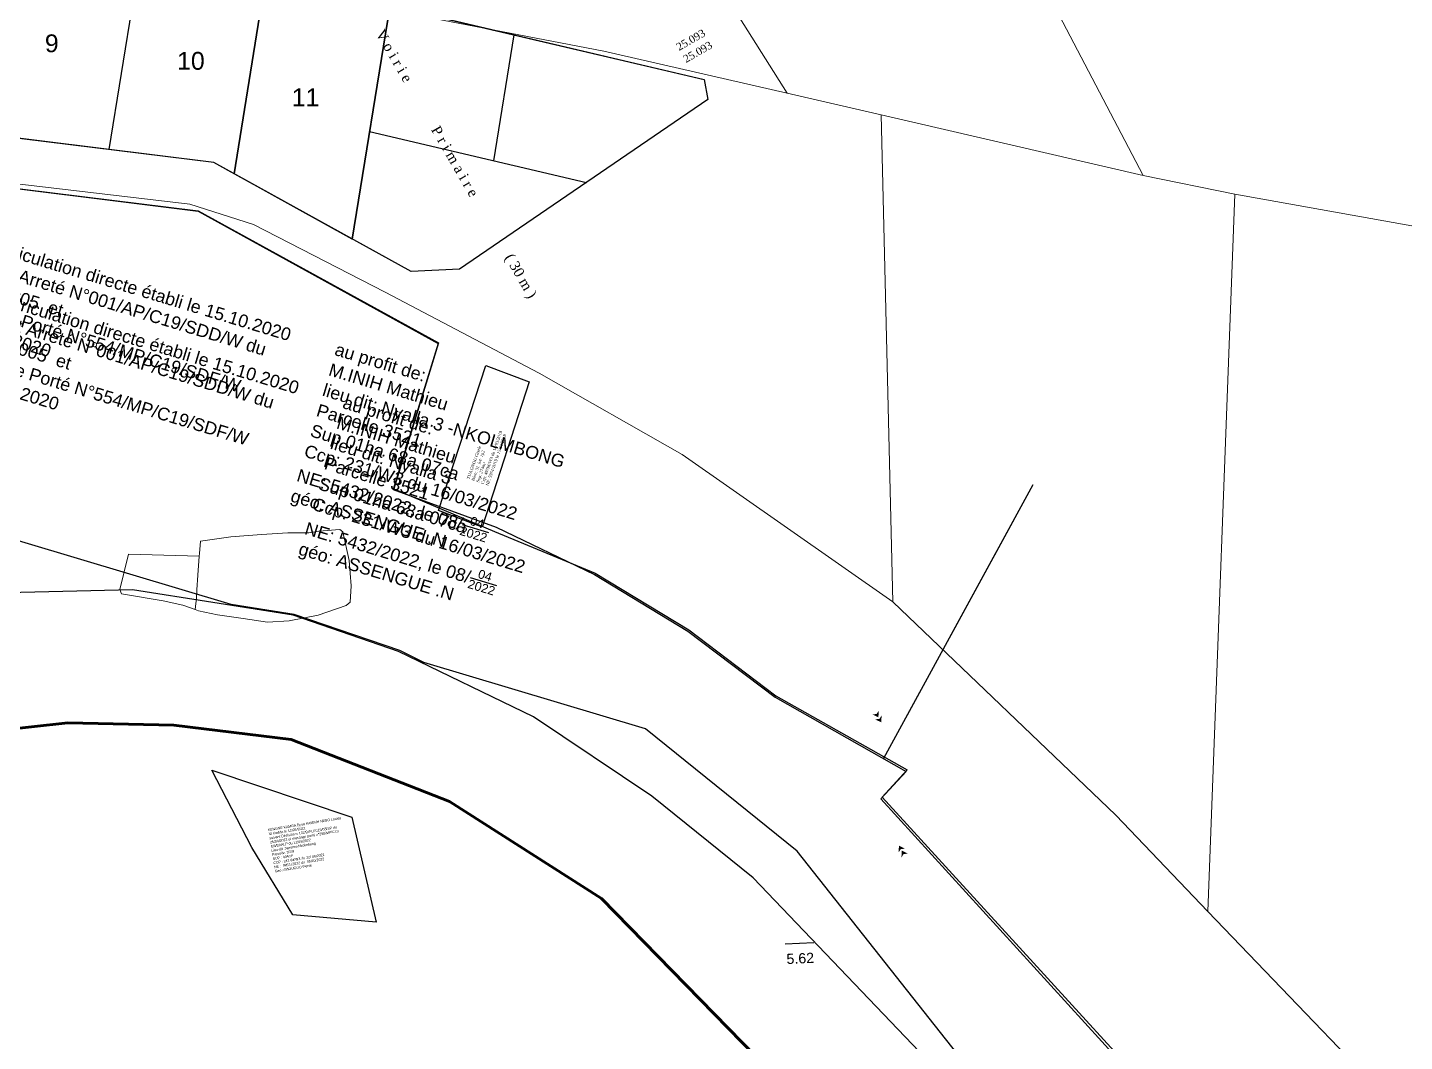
# Model space of a CAD drawing. Header units: millimetres. Extents: x 587399 to 927168, y 438565 to 1444955.
# Drawn here: x 589173 to 589443.7, y 444535.6 to 444734.9 of the extents above; entities that cross this region are included whole.
import ezdxf
from ezdxf.enums import TextEntityAlignment as Align

# ---------------------------------------------------------------- set-up
doc = ezdxf.new("R2010")
doc.units = ezdxf.units.MM
doc.header["$LTSCALE"] = 2
for name, color, linetype in [('Cotation Linéaire', 255, 'Continuous'), ('EdfHT_s', 7, 'Continuous'), ('end maj 26 02 2021', 7, 'Continuous'), ('MAJ AVRIL 2021', 7, 'Continuous'), ('MAJ JAN 2022', 1, 'Continuous')]:
    doc.layers.add(name, color=color, linetype=linetype)
for name, color, linetype, lineweight in [('drains_fossés', 120, 'Continuous', 20), ('MAJ APRES LE 13.01.2023', 222, 'Continuous', 30), ('Roads_main1', 10, 'Continuous', 100), ('Roads_others', 24, 'Continuous', 9)]:
    doc.layers.add(name, color=color, linetype=linetype, lineweight=lineweight)
doc.styles.get("Standard").update_dxf_attribs({"font": 'arial.ttf'})
doc.styles.add('Times 5.0', font='times.ttf', dxfattribs={"width": 0.99, "height": 2.5})

# ---------------------------------------------------------------- blocks, each defined once
blk = doc.blocks.new('GeoEdfHT')
for points in [[(-0.75, 0), (0, 0.5), (0, -0.5), (-0.25, 0)], [(0, 0), (0.75, 0.5), (0.75, -0.5), (0.5, 0)]]:
    blk.add_solid(points)

msp = doc.modelspace()

# ---------------------------------------------------------------- linework, layer by layer
for p, q in [((589189.062, 444710.872), (589194.913, 444747.144)), ((589213.62, 444706.124), (589219.57, 444743.012)), ((589219.57, 444743.012), (589213.62, 444706.124)), ((589213.62, 444706.124), (589219.57, 444743.012)), ((589236.874, 444693.296), (589244.227, 444738.88)), ((589236.874, 444693.296), (589244.227, 444738.88)), ((589244.226, 444738.876), (589236.874, 444693.296)), ((589248.427, 444738.176), (589306.067, 444724.676)), ((589264.68, 444708.692), (589268.671, 444733.434)), ((589306.067, 444724.676), (589306.807, 444720.706)), ((589306.807, 444720.706), (589257.977, 444687.356)), ((589209.647, 444708.316), (589154.309, 444715.189)), ((589209.647, 444708.316), (589164.237, 444713.956)), ((589240.279, 444714.408), (589282.951, 444704.413)), ((589248.457, 444686.906), (589209.647, 444708.316)), ((589257.977, 444687.356), (589248.457, 444686.906)), ((589248.457, 444686.906), (589248.457, 444686.906))]:
    msp.add_line(p, q)
at = {"color": 1, "lineweight": 30}
for p, q in [((589248.427, 444738.176), (589306.067, 444724.676)), ((589306.067, 444724.676), (589306.807, 444720.706)), ((589306.807, 444720.706), (589257.977, 444687.356)), ((589236.874, 444693.296), (589209.647, 444708.316)), ((589248.457, 444686.906), (589211.897, 444707.074)), ((589257.977, 444687.356), (589248.457, 444686.906))]:
    msp.add_line(p, q, dxfattribs=at)
at = {"color": 7}
for p, q in [((589341.412, 444591.257), (589370.716, 444645.084)), ((589341.412, 444591.257), (589370.716, 444645.084)), ((589341.412, 444591.257), (589367.106, 444638.452)), ((589341.412, 444591.257), (589367.106, 444638.452)), ((589322.003, 444554.818), (589327.619, 444555.082)), ((589322.003, 444554.818), (589327.619, 444555.082))]:
    msp.add_line(p, q, dxfattribs=at)
at = {"flags": 128}
msp.add_lwpolyline([(589170.258, 444751.285), (589248.427, 444738.172), (589306.062, 444724.671), (589306.807, 444720.706), (589257.977, 444687.356), (589248.457, 444686.906), (589209.647, 444708.316), (589164.237, 444713.956), (589170.257, 444751.276)], dxfattribs=at)
at = {"color": 1, "lineweight": 30, "flags": 128}
msp.add_lwpolyline([(589155.069, 444705.167), (589206.591, 444698.861), (589253.798, 444672.927), (589245.031, 444644.221), (589264.832, 444635.807), (589284.651, 444627.644), (589303.012, 444616.487), (589320.175, 444603.549), (589345.962, 444588.996), (589341.022, 444583.627), (589424.72, 444492.08), (589437.157, 444493.453), (589439.953, 444468.608), (589415.33, 444460.961), (589398.017, 444479.865), (589324.336, 444573.002), (589294.523, 444597.062), (589250.939, 444610.119), (589246.19, 444612.421), (589225.45, 444619.501), (589213.069, 444621.464), (589162.841, 444636.507)], dxfattribs=at)
at = {"color": 7, "lineweight": -3, "flags": 128}
msp.add_lwpolyline([(589155.069, 444705.167), (589206.591, 444698.861)], dxfattribs=at)
msp.add_lwpolyline([(589155.069, 444705.167), (589206.591, 444698.861)], dxfattribs=at)
at = {"layer": 'drains_fossés'}
for points in [[(589206.734, 444630.965), (589206.822, 444631.485), (589207.02, 444633.939), (589212.992, 444634.774), (589218.986, 444635.211), (589224.203, 444635.537), (589228.322, 444635.585), (589230.264, 444635.907), (589234.394, 444636.221), (589234.982, 444635.79), (589236.276, 444630.143), (589236.658, 444625.147), (589236.417, 444621.951), (589235.64, 444621.265), (589230.18, 444619.392), (589224.475, 444618.27), (589220.168, 444618.022), (589215.427, 444618.747), (589210.342, 444619.45), (589206.656, 444620.231), (589205.967, 444620.484)], [(589205.967, 444620.484), (589203.569, 444621.366), (589199.682, 444622.225), (589191.466, 444623.599), (589191.176, 444624.405), (589192.835, 444631.405), (589206.734, 444630.965)], [(589206.734, 444630.965), (589206.505, 444627.261), (589206.33, 444624.343), (589206.243, 444622.762), (589205.967, 444620.484)]]:
    msp.add_lwpolyline(points, dxfattribs=at)
at = {"layer": 'end maj 26 02 2021', "color": 150}
msp.add_lwpolyline([(589263.115, 444668.447), (589271.66, 444665.253), (589262.375, 444636.686), (589253.842, 444639.943)], close=True, dxfattribs=at)
msp.add_lwpolyline([(589263.115, 444668.447), (589271.66, 444665.253), (589262.375, 444636.686), (589253.842, 444639.943)], close=True, dxfattribs=at)
msp.add_lwpolyline([(589263.115, 444668.447), (589271.66, 444665.253), (589262.375, 444636.686), (589253.842, 444639.943)], close=True, dxfattribs=at)
at = {"layer": 'MAJ APRES LE 13.01.2023', "lineweight": 30, "flags": 128}
msp.add_lwpolyline([(589209.234, 444588.939), (589236.81, 444579.719), (589241.534, 444559.092), (589225.153, 444560.478), (589217.133, 444573.704)], close=True, dxfattribs=at)
at = {"layer": 'MAJ JAN 2022', "lineweight": -3, "ltscale": 0.0014, "flags": 128}
msp.add_lwpolyline([(589155.069, 444705.167), (589206.579, 444698.767), (589253.739, 444672.747), (589244.919, 444644.057), (589265.139, 444636.707), (589284.509, 444627.407), (589302.849, 444616.217), (589319.989, 444603.247), (589345.749, 444588.647), (589340.799, 444583.287), (589424.329, 444491.587), (589436.769, 444492.937), (589439.519, 444468.087), (589415.099, 444460.817), (589349.809, 444532.107), (589315.689, 444567.757), (589295.789, 444583.837), (589272.529, 444599.397), (589245.959, 444612.277), (589225.219, 444619.357), (589193.619, 444624.367), (589163.419, 444623.617), (589120.969, 444614.137), (589155.069, 444705.167)], close=True, dxfattribs=at)
msp.add_lwpolyline([(589155.069, 444705.167), (589206.579, 444698.767), (589253.739, 444672.747), (589244.919, 444644.057), (589265.139, 444636.707), (589284.509, 444627.407), (589302.849, 444616.217), (589319.989, 444603.247), (589345.749, 444588.647), (589340.799, 444583.287), (589424.329, 444491.587), (589436.769, 444492.937), (589439.519, 444468.087), (589415.099, 444460.817), (589349.809, 444532.107), (589315.689, 444567.757), (589295.789, 444583.837), (589272.529, 444599.397), (589245.959, 444612.277), (589225.219, 444619.357), (589193.619, 444624.367), (589163.419, 444623.617), (589120.969, 444614.137), (589155.069, 444705.167)], close=True, dxfattribs=at)
at = {"layer": 'Roads_main1'}
msp.add_lwpolyline([(589145.18, 444594.325), (589180.911, 444598.207), (589201.749, 444597.774), (589224.82, 444594.956), (589255.961, 444582.749), (589285.898, 444563.698), (589402.146, 444444.765), (589435.374, 444409.743), (589454.312, 444388.029), (589459.672, 444379.301), (589493.228, 444326.249), (589545.705, 444258.271), (589602.555, 444190.872), (589620.268, 444173.998), (589654.502, 444143.023), (589669.545, 444131.497), (589713.342, 444106.402)], dxfattribs=at)
at = {"layer": 'Roads_others'}
for p, q in [((589340.831, 444717.71), (589343.168, 444622.023)), ((589410.374, 444702.103), (589405.118, 444561.173))]:
    msp.add_line(p, q, dxfattribs=at)
for points in [[(589203.808, 445224.088), (589235.749, 445142.039), (589242.029, 445123.562), (589272.744, 445069.468), (589274.837, 445063.258), (589291.58, 444993.763), (589298.16, 444962.717), (589309.23, 444904.458), (589316.404, 444879.327), (589336.404, 444827.876), (589359.398, 444768.746), (589392.375, 444705.789)], [(589232.332, 444981.876), (589250.582, 444904.102), (589263.735, 444849.992), (589281.345, 444801.501), (589300.75, 444756.262), (589322.354, 444721.948)], [(589071.904, 444770.685), (589094.689, 444765.379), (589121.191, 444762.298), (589158.12, 444755.835), (589192.52, 444748.318), (589286.333, 444730.226), (589322.354, 444721.948), (589340.831, 444717.71), (589392.375, 444705.789), (589410.374, 444702.103), (589478.871, 444689.889), (589538.726, 444681.37)], [(589476.238, 444488.46), (589451.658, 444512.689), (589405.118, 444561.173), (589386.971, 444580.07), (589343.168, 444622.023), (589301.742, 444650.968), (589273.584, 444666.914), (589243.351, 444682.858), (589217.427, 444696.143), (589204.923, 444700.121), (589165.32, 444704.813), (589128.399, 444702.555), (589108.456, 444696.776), (589098.339, 444689.216), (589068.441, 444657.25), (589044.338, 444636.377)]]:
    msp.add_lwpolyline(points, dxfattribs=at)

# ---------------------------------------------------------------- block references
at = {"layer": 'EdfHT_s', "color": 7}
for p, xscale, yscale, zscale, rotation in [((589340.305, 444599.303), 1.50000000000856, 1.50000000000856, 1.50000000000856, 119.8740809661752), ((589344.922, 444573.119), 1.499999999981658, 1.499999999981658, 1.499999999981658, 299.9091033155045)]:
    msp.add_blockref('GeoEdfHT', p, dxfattribs=dict(at, xscale=xscale, yscale=yscale, zscale=zscale, rotation=rotation))

# ---------------------------------------------------------------- texts
for s, p in [('9', (589176.419, 444730.007)), ('10', (589202.415, 444726.562)), ('11', (589224.962, 444719.407))]:
    msp.add_text(s, height=3.5).set_placement(p)
at = {"layer": 'Cotation Linéaire', "color": 7, "style": 'Times 5.0', "width": 0.99}
msp.add_text('V o i r i e              P r i m a i r e                  ( 30 m )', height=2, rotation=300.00169, dxfattribs=at).set_placement((589241.38, 444733.72))
msp.add_text('25.093', height=1.5, rotation=29.95669, dxfattribs=at).set_placement((589303.793, 444731.786), align=Align.CENTER)
msp.add_text('25.093', height=1.5, rotation=29.95669, dxfattribs=at).set_placement((589303.793, 444731.786), align=Align.CENTER)
msp.add_text('25.093', height=1.5, rotation=29.95669, dxfattribs=at).set_placement((589304.407, 444730.72), align=Align.TOP_CENTER)
msp.add_text('25.093', height=1.5, rotation=29.95669, dxfattribs=at).set_placement((589304.407, 444730.72), align=Align.TOP_CENTER)
at = {"layer": 'Cotation Linéaire', "color": 7}
msp.add_text('5.62', height=2, rotation=2.68802, dxfattribs=at).set_placement((589324.905, 444552.952), align=Align.TOP_CENTER)
msp.add_text('5.62', height=2, rotation=2.68802, dxfattribs=at).set_placement((589324.905, 444552.952), align=Align.TOP_CENTER)
at = {"layer": 'end maj 26 02 2021', "insert": (589259.365, 444646.233), "char_height": 0.58821, "attachment_point": 1, "rotation": 70.57735}
msp.add_mtext_dynamic_manual_height_columns('{\\fTimes New Roman|b0|i0|c0|p18;TUAGNOU Gisele\\PBloc: 31  lot: 1p2\\PSup: 274m²\\PCcp: 497M/W3 du 18/03/2019\\PNE: 5951/2019 le 15/11/2019}', width=49.33178, gutter_width=12.5, heights=[21.1], dxfattribs=at)
msp.add_mtext_dynamic_manual_height_columns('{\\fTimes New Roman|b0|i0|c0|p18;TUAGNOU Gisele\\PBloc: 31  lot: 1p2\\PSup: 274m²\\PCcp: 497M/W3 du 18/03/2019\\PNE: 5951/2019 le 15/11/2019}', width=49.33178, gutter_width=12.5, heights=[21.1], dxfattribs=at)
msp.add_mtext_dynamic_manual_height_columns('{\\fTimes New Roman|b0|i0|c0|p18;TUAGNOU Gisele\\PBloc: 31  lot: 1p2\\PSup: 274m²\\PCcp: 497M/W3 du 18/03/2019\\PNE: 5951/2019 le 15/11/2019}', width=49.33178, gutter_width=12.5, heights=[21.1], dxfattribs=at)
at = {"layer": 'MAJ APRES LE 13.01.2023', "lineweight": 30, "insert": (589220.25, 444577.44), "char_height": 0.49404, "width": 36.94302, "attachment_point": 1, "rotation": 9.3345}
msp.add_mtext('{\\C7;KENGNE KAMGA Epse KAMSIH NEBO Louise\\C3;\\P\\C1;ID établie le 12/05/2022\\Psuivant Décision n°102/D/PLI/C19/03/SP du \\P25/04/2022 et message porté n°298/MP/C19\\P/03/BAALP du 11/05/2022 \\P\\C7;Lieu-dit :Japoma-Nkolmbong\\PParcelle: 3569 \\PSUP : 494m²\\PCCP : 242 IM/W3 du 22/ 06/2022\\PNE :  9853 /2022 du  05/10/2022\\P\\C1;Geo :AMOUGOU Pierre}', dxfattribs=at)
at = {"layer": 'MAJ AVRIL 2021', "color": 1}
note = msp.add_mtext_dynamic_manual_height_columns('\\A1;Immatriculation directe établi le 15.10.2020\\Psuivant Arreté N°001/AP/C19/SDD/W du 08.01.2005  et\\PMessage Porté N°554/MP/C19/SDF/W ', width=63.3331, gutter_width=12.5, heights=[20.359, 0], dxfattribs=dict(at, insert=(589161.341, 444694.839), char_height=2.5, attachment_point=1, rotation=343.21402))
for column, words in zip(note.columns.linked_columns, ['\\A1;du 13.10.2020\\Pau profit de:\\PM.INIH Mathieu \\Plieu dit: Nyalla 3 -NKOLMBONG\\PParcelle 3521\\PSup 01ha 68a 07ca\\PCcp: 231/W3 du 16/03/2022\\PNE: 5432/2022, le 08/{\\H0.7x;\\S04/2022;\\H1.429x;\\Pgéo: ASSENGUE .N}']):
    column.text = words
note = msp.add_mtext_dynamic_manual_height_columns('\\A1;Immatriculation directe établi le 15.10.2020\\Psuivant Arreté N°001/AP/C19/SDD/W du 08.01.2005  et\\PMessage Porté N°554/MP/C19/SDF/W ', width=63.3331, gutter_width=12.5, heights=[20.359, 0], dxfattribs=dict(at, insert=(589162.906, 444684.41), char_height=2.5, attachment_point=1, rotation=343.21402))
for column, words in zip(note.columns.linked_columns, ['\\A1;du 13.10.2020\\Pau profit de:\\PM.INIH Mathieu \\Plieu dit: Nyalla 3 -NKOLMBONG\\PParcelle 3521\\PSup 01ha 68a 07ca\\PCcp: 231/W3 du 16/03/2022\\PNE: 5432/2022, le 08/{\\H0.7x;\\S04/2022;}\\Pgéo: ASSENGUE .N']):
    column.text = words
note = msp.add_mtext_dynamic_manual_height_columns('\\A1;Immatriculation directe établi le 15.10.2020\\Psuivant Arreté N°001/AP/C19/SDD/W du 08.01.2005  et\\PMessage Porté N°554/MP/C19/SDF/W ', width=63.3331, gutter_width=12.5, heights=[20.359, 0], dxfattribs=dict(at, insert=(589162.906, 444684.41), char_height=2.5, attachment_point=1, rotation=343.21402))
for column, words in zip(note.columns.linked_columns, ['\\A1;du 13.10.2020\\Pau profit de:\\PM.INIH Mathieu \\Plieu dit: Nyalla 3 -NKOLMBONG\\PParcelle 3521\\PSup 01ha 68a 07ca\\PCcp: 231/W3 du 16/03/2022\\PNE: 5432/2022, le 08/{\\H0.7x;\\S04/2022;}\\Pgéo: ASSENGUE .N']):
    column.text = words

doc.saveas('drawing.dxf')
